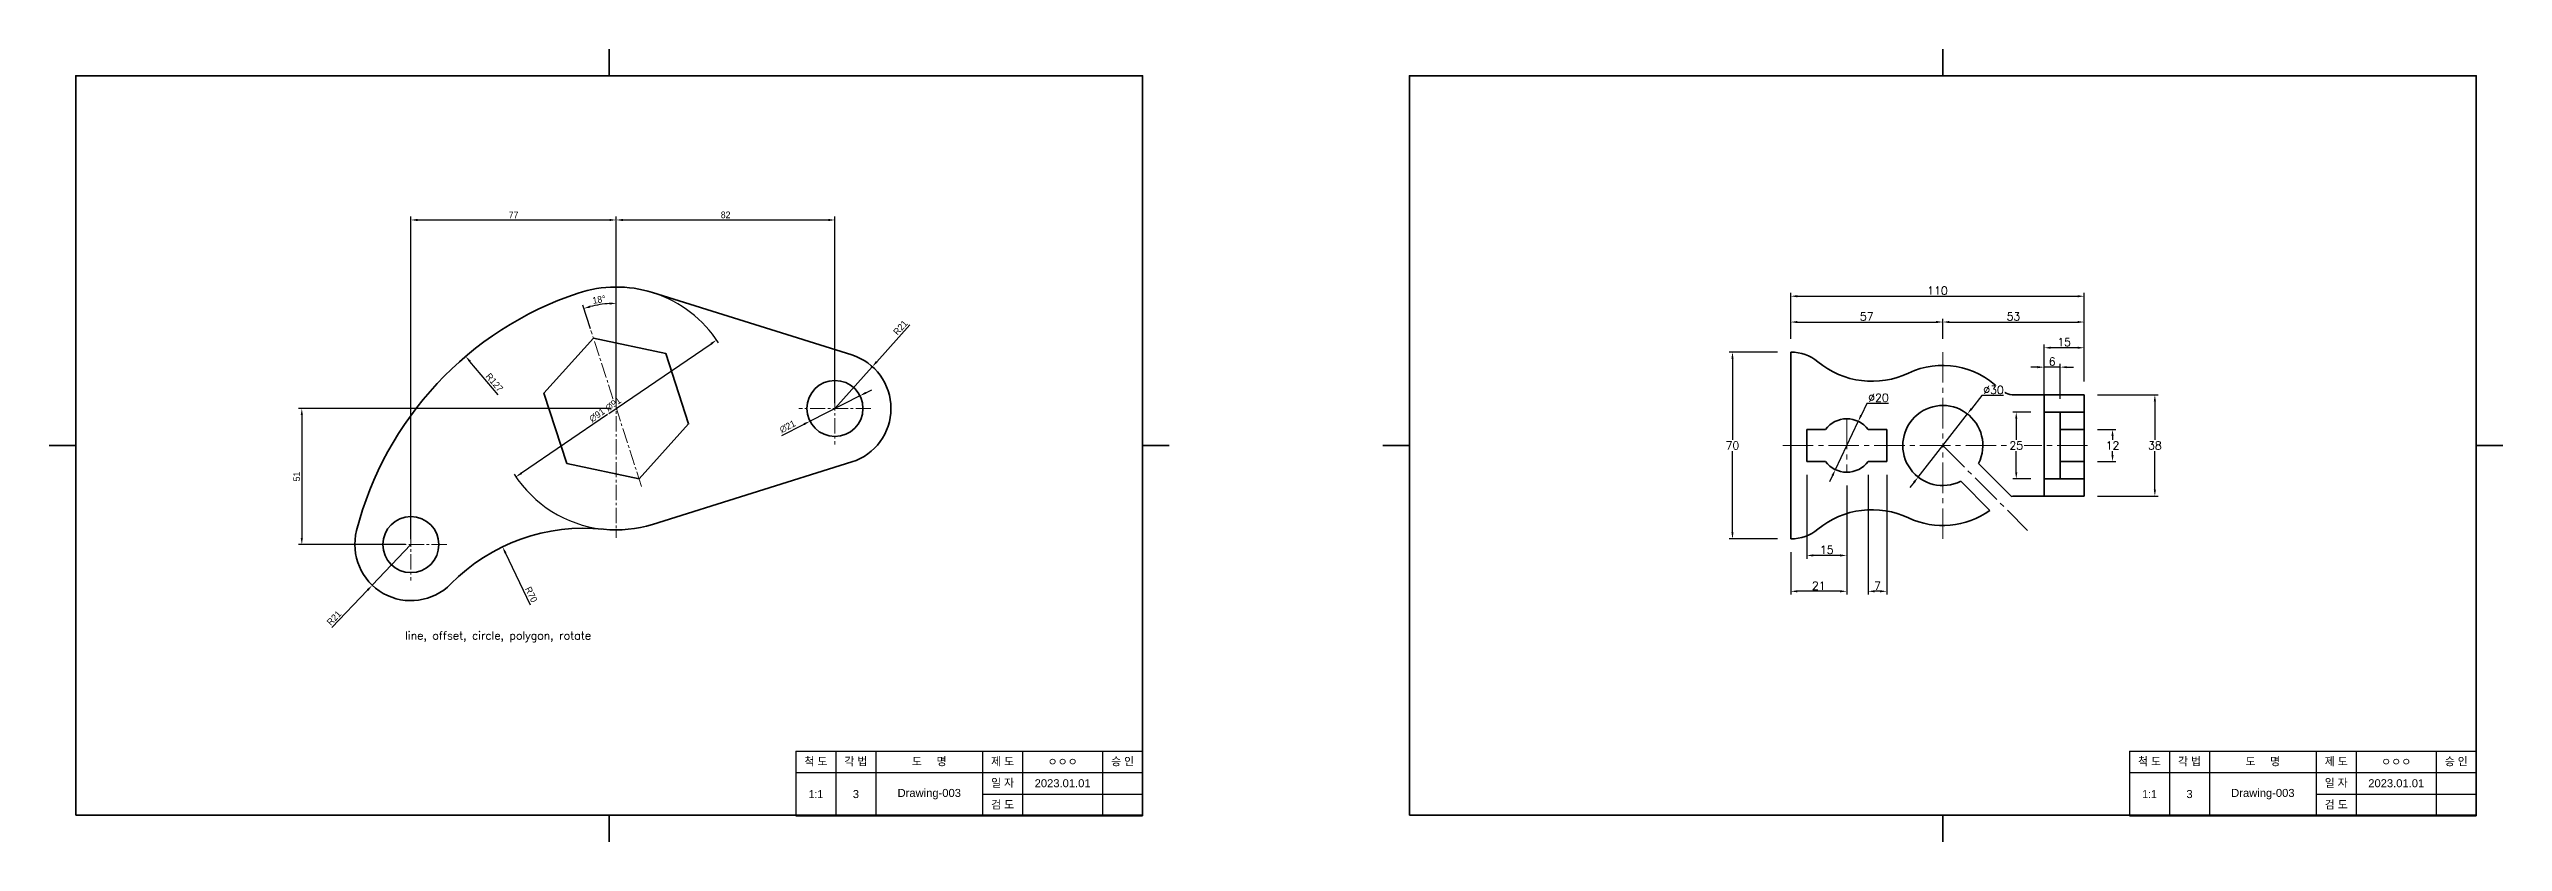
# Model space of a CAD drawing. Header units: millimetres. Extents: x 0 to 5010, y 0 to 6417.
# Drawn here: x 1500 to 2420, y 0 to 297 of the extents above; entities that cross this region are included whole.
import ezdxf

# ---------------------------------------------------------------- set-up
doc = ezdxf.new("R2010")
doc.units = ezdxf.units.MM
doc.header["$LTSCALE"] = 0.3
doc.linetypes.add('CENTER2', pattern=[28.575, 19.05, -3.175, 3.175, -3.175])
doc.layers.get('0').update_dxf_attribs({"color": 2})
doc.layers.get('Defpoints').update_dxf_attribs({"color": 6})
for name, color, linetype, lineweight, plot in [('1_윤곽선', 4, 'Continuous', 35, False), ('2_외형선', 7, 'Continuous', 35, False), ('4_중심선', 1, 'CENTER2', 18, False), ('6_가는실선', 3, 'Continuous', 18, False)]:
    doc.layers.add(name, color=color, linetype=linetype, lineweight=lineweight, plot=plot)
doc.styles.add('romans', font='romans.shx', dxfattribs={"height": 6, "bigfont": 'whgtxt.shx'})
doc.styles.get("Standard").update_dxf_attribs({"font": ''})
doc.styles.add('주석', font='arial.ttf')
doc.styles.get('Standard').set_extended_font_data('Gulim')
doc.dimstyles.new('ISO-25', dxfattribs={"dimtxt": 2.5, "dimasz": 2.5, "dimexe": 1.25, "dimexo": 0.625, "dimtad": 1, "dimtxsty": 'Standard', "dimcen": 2.5, "dimadec": 0, "dimazin": 0, "dimtfac": 1, "dimtmove": 0, "dimatfit": 3, "dimfxl": 1, "dimtfill": 1, "dimarcsym": 0})
doc.dimstyles.new('주석', dxfattribs={"dimscale": 0, "dimtxt": 3, "dimasz": 2.5, "dimexe": 1.25, "dimexo": 5, "dimgap": 0.6, "dimtad": 1, "dimtih": 1, "dimtoh": 1, "dimtxsty": 'romans', "dimcen": 2.5, "dimclrd": 3, "dimclre": 3, "dimclrt": 2, "dimadec": 0, "dimazin": 0, "dimtfac": 1, "dimtmove": 0, "dimatfit": 3, "dimfxl": 1, "dimtfill": 1, "dimarcsym": 0})

# ---------------------------------------------------------------- blocks, each defined once
blk = doc.blocks.new('*D167')
at = {"layer": '2_외형선', "color": 0, "lineweight": -2, "transparency": 16777216}
for p, q in [((1635.65, 111.37), (1621.17, 96.17)), ((1606.05, 80.29), (1619.44, 94.36))]:
    blk.add_line(p, q, dxfattribs=at)
at = {"layer": '2_외형선', "color": 0, "transparency": 16777216}
blk.add_solid([(1619.14, 94.64), (1619.74, 94.07), (1621.17, 96.17)], dxfattribs=at)
at = {"layer": 'Defpoints', "color": 0, "transparency": 16777216}
for p in [(1635.65, 111.37), (1621.17, 96.17)]:
    blk.add_point(p, dxfattribs=at)
at = {"layer": '2_외형선', "color": 0, "transparency": 16777216, "insert": (1606.83, 83.89), "char_height": 2.5, "attachment_point": 5, "rotation": 46.39632, "bg_fill": 3, "box_fill_scale": 1.1, "bg_fill_color": 256, "bg_fill_true_color": 13158600, "bg_fill_transparency": 0}
blk.add_mtext('R21', dxfattribs=at)
blk = doc.blocks.new('*D168')
at = {"layer": '2_외형선', "color": 0, "lineweight": -2, "transparency": 16777216}
for p, q in [((1822.71, 193.75), (1810.31, 179.89)), ((1794.65, 162.37), (1808.65, 178.03))]:
    blk.add_line(p, q, dxfattribs=at)
at = {"layer": '2_외형선', "color": 0, "transparency": 16777216}
blk.add_solid([(1810, 180.17), (1810.62, 179.61), (1808.65, 178.03)], dxfattribs=at)
at = {"layer": 'Defpoints', "color": 0, "transparency": 16777216}
for p in [(1808.65, 178.03), (1794.65, 162.37)]:
    blk.add_point(p, dxfattribs=at)
at = {"layer": '2_외형선', "color": 0, "transparency": 16777216, "insert": (1819.18, 192.68), "char_height": 2.5, "attachment_point": 5, "rotation": 48.19783, "bg_fill": 3, "box_fill_scale": 1.1, "bg_fill_color": 256, "bg_fill_true_color": 13158600, "bg_fill_transparency": 0}
blk.add_mtext('R21', dxfattribs=at)
blk = doc.blocks.new('*D169')
at = {"layer": '2_외형선', "color": 0, "lineweight": -2, "transparency": 16777216}
blk.add_line((1680.55, 88.73), (1671.09, 108.28), dxfattribs=at)
at = {"layer": '2_외형선', "color": 0, "transparency": 16777216}
blk.add_solid([(1671.47, 108.46), (1670.72, 108.1), (1670, 110.53)], dxfattribs=at)
at = {"layer": 'Defpoints', "color": 0, "transparency": 16777216}
for p in [(1670, 110.53), (1700.48, 47.52)]:
    blk.add_point(p, dxfattribs=at)
at = {"layer": '2_외형선', "color": 0, "transparency": 16777216, "insert": (1680.76, 92.67), "char_height": 2.5, "attachment_point": 5, "rotation": 295.81019, "bg_fill": 3, "box_fill_scale": 1.1, "bg_fill_color": 256, "bg_fill_true_color": 13158600, "bg_fill_transparency": 0}
blk.add_mtext('R70', dxfattribs=at)
blk = doc.blocks.new('*D170')
at = {"layer": '2_외형선', "color": 0, "lineweight": -2, "transparency": 16777216}
blk.add_line((1668.4, 167.5), (1657.81, 179.99), dxfattribs=at)
at = {"layer": '2_외형선', "color": 0, "transparency": 16777216}
blk.add_solid([(1658.13, 180.26), (1657.49, 179.72), (1656.19, 181.9)], dxfattribs=at)
at = {"layer": 'Defpoints', "color": 0, "transparency": 16777216}
for p in [(1656.19, 181.9), (1738.32, 85.02)]:
    blk.add_point(p, dxfattribs=at)
at = {"layer": '2_외형선', "color": 0, "transparency": 16777216, "insert": (1666.98, 172.14), "char_height": 2.5, "attachment_point": 5, "rotation": 310.29123, "bg_fill": 3, "box_fill_scale": 1.1, "bg_fill_color": 256, "bg_fill_true_color": 13158600, "bg_fill_transparency": 0}
blk.add_mtext('R127', dxfattribs=at)
blk = doc.blocks.new('*D171')
at = {"layer": '2_외형선', "color": 0, "lineweight": -2, "transparency": 16777216}
for p, q in [((1804.01, 167.13), (1785.29, 157.62)), ((1806.24, 168.26), (1808.47, 169.39)), ((1774.73, 152.26), (1783.06, 156.49))]:
    blk.add_line(p, q, dxfattribs=at)
at = {"layer": '2_외형선', "color": 0, "transparency": 16777216}
blk.add_solid([(1806.05, 168.63), (1806.43, 167.89), (1804.01, 167.13)], dxfattribs=at)
at = {"layer": 'Defpoints', "color": 0, "transparency": 16777216}
for p in [(1804.01, 167.13), (1785.29, 157.62)]:
    blk.add_point(p, dxfattribs=at)
at = {"layer": '2_외형선', "color": 0, "transparency": 16777216, "insert": (1776.89, 155.57), "char_height": 2.5, "attachment_point": 5, "rotation": 26.91776, "bg_fill": 3, "box_fill_scale": 1.1, "bg_fill_color": 256, "bg_fill_true_color": 13158600, "bg_fill_transparency": 0}
blk.add_mtext('∅21', dxfattribs=at)
at = {"layer": '2_외형선', "color": 0, "transparency": 16777216}
blk.add_solid([(1782.87, 156.86), (1783.25, 156.12), (1785.29, 157.62)], dxfattribs=at)
blk = doc.blocks.new('*D172')
at = {"layer": '2_외형선', "color": 0, "lineweight": -2, "transparency": 16777216}
blk.add_line((1709.82, 160.45), (1748.18, 186.6), dxfattribs=at)
blk.add_arc((1712.65, 162.37), 45.5, 32.71165, 71.8286, dxfattribs=at)
at = {"layer": '2_외형선', "color": 0, "transparency": 16777216}
blk.add_solid([(1747.94, 186.94), (1748.41, 186.25), (1750.24, 188.01)], dxfattribs=at)
at = {"layer": 'Defpoints', "color": 0, "transparency": 16777216}
for p in [(1750.24, 188.01), (1675.06, 136.74)]:
    blk.add_point(p, dxfattribs=at)
at = {"layer": '2_외형선', "color": 0, "transparency": 16777216, "insert": (1711.54, 164), "char_height": 2.5, "attachment_point": 5, "rotation": 34.28571, "bg_fill": 3, "box_fill_scale": 1.1, "bg_fill_color": 256, "bg_fill_true_color": 13158600, "bg_fill_transparency": 0}
blk.add_mtext('∅91', dxfattribs=at)
blk = doc.blocks.new('*D173')
at = {"layer": '2_외형선', "color": 0, "lineweight": -2, "transparency": 16777216}
blk.add_line((1709.39, 160.16), (1677.12, 138.15), dxfattribs=at)
blk.add_arc((1712.65, 162.37), 45.5, 212.71165, 263.16582, dxfattribs=at)
at = {"layer": '2_외형선', "color": 0, "transparency": 16777216}
blk.add_solid([(1676.89, 138.5), (1677.36, 137.81), (1675.06, 136.74)], dxfattribs=at)
at = {"layer": 'Defpoints', "color": 0, "transparency": 16777216}
for p in [(1750.24, 188.01), (1675.06, 136.74)]:
    blk.add_point(p, dxfattribs=at)
at = {"layer": '2_외형선', "color": 0, "transparency": 16777216, "insert": (1705.46, 159.86), "char_height": 2.5, "attachment_point": 5, "rotation": 34.28571, "bg_fill": 3, "box_fill_scale": 1.1, "bg_fill_color": 256, "bg_fill_true_color": 13158600, "bg_fill_transparency": 0}
blk.add_mtext('∅91', dxfattribs=at)
blk = doc.blocks.new('*D174')
at = {"layer": '6_가는실선', "color": 0, "lineweight": -2, "transparency": 16777216}
for p, q in [((1635.65, 113.37), (1635.65, 234.24)), ((1638.15, 232.99), (1710.15, 232.99)), ((1712.65, 164.37), (1712.65, 234.24))]:
    blk.add_line(p, q, dxfattribs=at)
at = {"layer": '6_가는실선', "color": 0, "transparency": 16777216}
for points in [[(1638.15, 233.4), (1638.15, 232.57), (1635.65, 232.99)], [(1710.15, 233.4), (1710.15, 232.57), (1712.65, 232.99)]]:
    blk.add_solid(points, dxfattribs=at)
at = {"layer": 'Defpoints', "color": 0, "transparency": 16777216}
for p in [(1712.65, 232.99), (1712.65, 162.37), (1635.65, 111.37)]:
    blk.add_point(p, dxfattribs=at)
at = {"layer": '6_가는실선', "color": 0, "transparency": 16777216, "insert": (1674.15, 234.89), "char_height": 2.5, "attachment_point": 5, "bg_fill": 3, "box_fill_scale": 1.1, "bg_fill_color": 256, "bg_fill_true_color": 13158600, "bg_fill_transparency": 0}
blk.add_mtext('77', dxfattribs=at)
blk = doc.blocks.new('*D175')
at = {"layer": '6_가는실선', "color": 0, "lineweight": -2, "transparency": 16777216}
for p, q in [((1712.65, 164.37), (1712.65, 234.24)), ((1715.15, 232.99), (1792.15, 232.99)), ((1794.65, 164.37), (1794.65, 234.24))]:
    blk.add_line(p, q, dxfattribs=at)
at = {"layer": '6_가는실선', "color": 0, "transparency": 16777216}
for points in [[(1715.15, 233.4), (1715.15, 232.57), (1712.65, 232.99)], [(1792.15, 233.4), (1792.15, 232.57), (1794.65, 232.99)]]:
    blk.add_solid(points, dxfattribs=at)
at = {"layer": 'Defpoints', "color": 0, "transparency": 16777216}
for p in [(1794.65, 232.99), (1712.65, 162.37), (1794.65, 162.37)]:
    blk.add_point(p, dxfattribs=at)
at = {"layer": '6_가는실선', "color": 0, "transparency": 16777216, "insert": (1753.65, 234.89), "char_height": 2.5, "attachment_point": 5, "bg_fill": 3, "box_fill_scale": 1.1, "bg_fill_color": 256, "bg_fill_true_color": 13158600, "bg_fill_transparency": 0}
blk.add_mtext('82', dxfattribs=at)
blk = doc.blocks.new('*D176')
at = {"layer": '6_가는실선', "color": 0, "lineweight": -2, "transparency": 16777216}
for p, q in [((1710.65, 162.37), (1593.51, 162.37)), ((1594.76, 159.87), (1594.76, 113.87)), ((1633.65, 111.37), (1593.51, 111.37))]:
    blk.add_line(p, q, dxfattribs=at)
at = {"layer": '6_가는실선', "color": 0, "transparency": 16777216}
for points in [[(1594.34, 159.87), (1595.17, 159.87), (1594.76, 162.37)], [(1594.34, 113.87), (1595.17, 113.87), (1594.76, 111.37)]]:
    blk.add_solid(points, dxfattribs=at)
at = {"layer": 'Defpoints', "color": 0, "transparency": 16777216}
for p in [(1712.65, 162.37), (1594.76, 111.37), (1635.65, 111.37)]:
    blk.add_point(p, dxfattribs=at)
at = {"layer": '6_가는실선', "color": 0, "transparency": 16777216, "insert": (1592.85, 136.87), "char_height": 2.5, "attachment_point": 5, "rotation": 90, "bg_fill": 3, "box_fill_scale": 1.1, "bg_fill_color": 256, "bg_fill_true_color": 13158600, "bg_fill_transparency": 0}
blk.add_mtext('51', dxfattribs=at)
blk = doc.blocks.new('*D177')
at = {"layer": '6_가는실선', "color": 0, "lineweight": -2, "transparency": 16777216}
blk.add_line((1702.97, 192.18), (1700.09, 201.02), dxfattribs=at)
blk.add_arc((1712.65, 162.37), 39.39, 93.63734, 104.36266, dxfattribs=at)
at = {"layer": '6_가는실선', "color": 0, "transparency": 16777216}
for points in [[(1703, 200.13), (1702.76, 200.93), (1700.48, 199.83)], [(1710.14, 202.1), (1710.16, 201.27), (1712.65, 201.76)]]:
    blk.add_solid(points, dxfattribs=at)
at = {"layer": 'Defpoints', "color": 0, "transparency": 16777216}
for p in [(1712.65, 210.87), (1703.16, 191.58), (1722.14, 133.16), (1712.65, 113.87)]:
    blk.add_point(p, dxfattribs=at)
at = {"layer": '6_가는실선', "color": 0, "transparency": 16777216, "insert": (1706.19, 203.16), "char_height": 2.5, "attachment_point": 5, "rotation": 9, "bg_fill": 3, "box_fill_scale": 1.1, "bg_fill_color": 256, "bg_fill_true_color": 13158600, "bg_fill_transparency": 0}
blk.add_mtext('18°', dxfattribs=at)
at = {"layer": 'Defpoints', "color": 0, "transparency": 16777216}
blk.add_point((1708.53, 201.55), dxfattribs=at)
blk = doc.blocks.new('*T216')
at = {"layer": '1_윤곽선', "color": 7, "linetype": 'ByBlock', "lineweight": 25, "transparency": 16777216}
for p, q in [((0, 0), (130, 0)), ((0, 0), (0, -24.22)), ((130, 0), (130, -24.22)), ((0, -24.22), (130, -24.22))]:
    blk.add_line(p, q, dxfattribs=at)
at = {"layer": '1_윤곽선', "color": 3, "linetype": 'ByBlock', "lineweight": 25, "transparency": 16777216}
for p, q in [((15, 0), (15, -24.22)), ((30, 0), (30, -24.22)), ((70, 0), (70, -24.22)), ((85, 0), (85, -24.22)), ((115, 0), (115, -24.22)), ((0, -8), (130, -8)), ((70, -16.11), (130, -16.11))]:
    blk.add_line(p, q, dxfattribs=at)
at = {"layer": '1_윤곽선', "color": 2, "transparency": 16777216, "char_height": 3, "attachment_point": 5, "style": '주석'}
for s, insert, width in [('{\\fGulim|b0|i0|c129|p50;척 도}', (7.5, -4), 12), ('{\\fGulim|b0|i0|c129|p50;각 법}', (22.5, -4), 12), ('{\\fGulim|b0|i0|c129|p50;도     명}', (50, -4), 37), ('{\\fGulim|b0|i0|c129|p50;제 도}', (77.5, -4), 12), ('{\\fGulim|b0|i0|c129|p50;ㅇㅇㅇ}', (100, -4), 27), ('{\\fGulim|b0|i0|c129|p50;승 인}', (122.5, -4), 12), ('{\\fGulim|b0|i0|c129|p50;1:1', (7.5, -16.11), 12), ('3', (22.5, -16.11), 12), ('Drawing-003', (50, -16.11), 37), ('{\\fGulim|b0|i0|c129|p50;검 도}', (77.5, -20.16), 12), ('{\\fGulim|b0|i0|c129|p50;일 자}', (77.5, -12.05), 12), ('2023.01.01', (100, -12.05), 27)]:
    blk.add_mtext(s, dxfattribs=dict(at, insert=insert, width=width))
blk = doc.blocks.new('*T217')
at = {"layer": '1_윤곽선', "color": 7, "linetype": 'ByBlock', "lineweight": 25, "transparency": 16777216}
for p, q in [((0, 0), (130, 0)), ((0, 0), (0, -24.22)), ((130, 0), (130, -24.22)), ((0, -24.22), (130, -24.22))]:
    blk.add_line(p, q, dxfattribs=at)
at = {"layer": '1_윤곽선', "color": 3, "linetype": 'ByBlock', "lineweight": 25, "transparency": 16777216}
for p, q in [((15, 0), (15, -24.22)), ((30, 0), (30, -24.22)), ((70, 0), (70, -24.22)), ((85, 0), (85, -24.22)), ((115, 0), (115, -24.22)), ((0, -8), (130, -8)), ((70, -16.11), (130, -16.11))]:
    blk.add_line(p, q, dxfattribs=at)
at = {"layer": '1_윤곽선', "color": 2, "transparency": 16777216, "char_height": 3, "attachment_point": 5, "style": '주석'}
for s, insert, width in [('{\\fGulim|b0|i0|c129|p50;척 도}', (7.5, -4), 12), ('{\\fGulim|b0|i0|c129|p50;각 법}', (22.5, -4), 12), ('{\\fGulim|b0|i0|c129|p50;도     명}', (50, -4), 37), ('{\\fGulim|b0|i0|c129|p50;제 도}', (77.5, -4), 12), ('{\\fGulim|b0|i0|c129|p50;ㅇㅇㅇ}', (100, -4), 27), ('{\\fGulim|b0|i0|c129|p50;승 인}', (122.5, -4), 12), ('{\\fGulim|b0|i0|c129|p50;1:1', (7.5, -16.11), 12), ('3', (22.5, -16.11), 12), ('Drawing-003', (50, -16.11), 37), ('{\\fGulim|b0|i0|c129|p50;검 도}', (77.5, -20.16), 12), ('{\\fGulim|b0|i0|c129|p50;일 자}', (77.5, -12.05), 12), ('2023.01.01', (100, -12.05), 27)]:
    blk.add_mtext(s, dxfattribs=dict(at, insert=insert, width=width))
blk = doc.blocks.new('*D375')
at = {"layer": '1_윤곽선', "color": 3, "lineweight": -2, "transparency": 16777216}
for p, q in [((2148, 183.5), (2129.9, 183.5)), ((2131.15, 181), (2131.15, 150.6)), ((2131.15, 116), (2131.15, 146.4)), ((2148, 113.5), (2129.9, 113.5))]:
    blk.add_line(p, q, dxfattribs=at)
at = {"layer": '1_윤곽선', "color": 3, "transparency": 16777216}
for points in [[(2130.73, 181), (2131.56, 181), (2131.15, 183.5)], [(2130.73, 116), (2131.56, 116), (2131.15, 113.5)]]:
    blk.add_solid(points, dxfattribs=at)
at = {"layer": 'Defpoints', "color": 0, "transparency": 16777216}
for p in [(2131.15, 183.5), (2153, 183.5), (2153, 113.5)]:
    blk.add_point(p, dxfattribs=at)
at = {"layer": '1_윤곽선', "color": 2, "transparency": 16777216, "insert": (2131.15, 148.5), "char_height": 3, "attachment_point": 5, "style": 'romans', "bg_fill": 3, "box_fill_scale": 1.1, "bg_fill_color": 256, "bg_fill_true_color": 13158600, "bg_fill_transparency": 0}
blk.add_mtext('70', dxfattribs=at)
blk = doc.blocks.new('*D376')
at = {"layer": '1_윤곽선', "color": 3, "lineweight": -2, "transparency": 16777216}
for p, q in [((2174, 133.5), (2174, 92.63)), ((2153, 108.5), (2153, 92.63)), ((2171.5, 93.88), (2155.5, 93.88))]:
    blk.add_line(p, q, dxfattribs=at)
at = {"layer": '1_윤곽선', "color": 3, "transparency": 16777216}
for points in [[(2155.5, 94.3), (2155.5, 93.47), (2153, 93.88)], [(2171.5, 94.3), (2171.5, 93.47), (2174, 93.88)]]:
    blk.add_solid(points, dxfattribs=at)
at = {"layer": 'Defpoints', "color": 0, "transparency": 16777216}
for p in [(2174, 138.5), (2153, 113.5), (2153, 93.88)]:
    blk.add_point(p, dxfattribs=at)
at = {"layer": '1_윤곽선', "color": 2, "transparency": 16777216, "insert": (2163.5, 95.98), "char_height": 3, "attachment_point": 5, "style": 'romans', "bg_fill": 3, "box_fill_scale": 1.1, "bg_fill_color": 256, "bg_fill_true_color": 13158600, "bg_fill_transparency": 0}
blk.add_mtext('21', dxfattribs=at)
blk = doc.blocks.new('*D377')
at = {"layer": '1_윤곽선', "color": 3, "lineweight": -2, "transparency": 16777216}
for p, q in [((2182, 137.5), (2182, 92.63)), ((2189, 137.5), (2189, 92.63)), ((2186.5, 93.88), (2184.5, 93.88))]:
    blk.add_line(p, q, dxfattribs=at)
at = {"layer": '1_윤곽선', "color": 3, "transparency": 16777216}
for points in [[(2184.5, 94.3), (2184.5, 93.47), (2182, 93.88)], [(2186.5, 94.3), (2186.5, 93.47), (2189, 93.88)]]:
    blk.add_solid(points, dxfattribs=at)
at = {"layer": 'Defpoints', "color": 0, "transparency": 16777216}
for p in [(2182, 142.5), (2189, 142.5)]:
    blk.add_point(p, dxfattribs=at)
at = {"layer": '1_윤곽선', "color": 2, "transparency": 16777216, "insert": (2185.5, 95.98), "char_height": 3, "attachment_point": 5, "style": 'romans', "bg_fill": 3, "box_fill_scale": 1.1, "bg_fill_color": 256, "bg_fill_true_color": 13158600, "bg_fill_transparency": 0}
blk.add_mtext('7', dxfattribs=at)
at = {"layer": 'Defpoints', "color": 0, "transparency": 16777216}
blk.add_point((2182, 93.88), dxfattribs=at)
blk = doc.blocks.new('*D378')
at = {"layer": '1_윤곽선', "color": 3, "lineweight": -2, "transparency": 16777216}
for p, q in [((2159, 137.5), (2159, 106.06)), ((2174, 133.5), (2174, 106.06)), ((2171.5, 107.31), (2161.5, 107.31))]:
    blk.add_line(p, q, dxfattribs=at)
at = {"layer": '1_윤곽선', "color": 3, "transparency": 16777216}
for points in [[(2161.5, 107.73), (2161.5, 106.9), (2159, 107.31)], [(2171.5, 107.73), (2171.5, 106.9), (2174, 107.31)]]:
    blk.add_solid(points, dxfattribs=at)
at = {"layer": 'Defpoints', "color": 0, "transparency": 16777216}
for p in [(2159, 142.5), (2174, 138.5), (2159, 107.31)]:
    blk.add_point(p, dxfattribs=at)
at = {"layer": '1_윤곽선', "color": 2, "transparency": 16777216, "insert": (2166.5, 109.41), "char_height": 3, "attachment_point": 5, "style": 'romans', "bg_fill": 3, "box_fill_scale": 1.1, "bg_fill_color": 256, "bg_fill_true_color": 13158600, "bg_fill_transparency": 0}
blk.add_mtext('15', dxfattribs=at)
blk = doc.blocks.new('*D379')
at = {"layer": '1_윤곽선', "color": 3, "lineweight": -2, "transparency": 16777216}
for p, q in [((2169.72, 139.46), (2178.28, 157.54)), ((2181.48, 164.28), (2179.36, 159.79)), ((2189.65, 164.28), (2181.48, 164.28)), ((2168.64, 137.21), (2167.57, 134.95))]:
    blk.add_line(p, q, dxfattribs=at)
at = {"layer": '1_윤곽선', "color": 3, "transparency": 16777216}
for points in [[(2178.98, 159.97), (2179.73, 159.62), (2178.28, 157.54)], [(2168.27, 137.38), (2169.02, 137.03), (2169.72, 139.46)]]:
    blk.add_solid(points, dxfattribs=at)
at = {"layer": 'Defpoints', "color": 0, "transparency": 16777216}
for p in [(2178.28, 157.54), (2169.72, 139.46)]:
    blk.add_point(p, dxfattribs=at)
at = {"layer": '1_윤곽선', "color": 2, "transparency": 16777216, "insert": (2185.87, 166.38), "char_height": 3, "attachment_point": 5, "style": 'romans', "bg_fill": 3, "box_fill_scale": 1.1, "bg_fill_color": 256, "bg_fill_true_color": 13158600, "bg_fill_transparency": 0}
blk.add_mtext('∅20', dxfattribs=at)
blk = doc.blocks.new('*D380')
at = {"layer": '1_윤곽선', "color": 3, "lineweight": -2, "transparency": 16777216}
for p, q in [((2224.61, 167.2), (2220.77, 162.29)), ((2232.78, 167.2), (2224.61, 167.2)), ((2200.77, 136.68), (2219.23, 160.32)), ((2199.23, 134.71), (2197.69, 132.74))]:
    blk.add_line(p, q, dxfattribs=at)
at = {"layer": '1_윤곽선', "color": 3, "transparency": 16777216}
for points in [[(2220.45, 162.55), (2221.1, 162.03), (2219.23, 160.32)], [(2198.9, 134.97), (2199.55, 134.45), (2200.77, 136.68)]]:
    blk.add_solid(points, dxfattribs=at)
at = {"layer": 'Defpoints', "color": 0, "transparency": 16777216}
for p in [(2219.23, 160.32), (2200.77, 136.68)]:
    blk.add_point(p, dxfattribs=at)
at = {"layer": '1_윤곽선', "color": 2, "transparency": 16777216, "insert": (2229, 169.3), "char_height": 3, "attachment_point": 5, "style": 'romans', "bg_fill": 3, "box_fill_scale": 1.1, "bg_fill_color": 256, "bg_fill_true_color": 13158600, "bg_fill_transparency": 0}
blk.add_mtext('∅30', dxfattribs=at)
blk = doc.blocks.new('*D381')
at = {"layer": '1_윤곽선', "color": 3, "lineweight": -2, "transparency": 16777216}
for p, q in [((2153, 188.5), (2153, 205.67)), ((2155.5, 204.42), (2260.5, 204.42)), ((2263, 172.5), (2263, 205.67))]:
    blk.add_line(p, q, dxfattribs=at)
at = {"layer": '1_윤곽선', "color": 3, "transparency": 16777216}
for points in [[(2155.5, 204.84), (2155.5, 204), (2153, 204.42)], [(2260.5, 204.84), (2260.5, 204), (2263, 204.42)]]:
    blk.add_solid(points, dxfattribs=at)
at = {"layer": 'Defpoints', "color": 0, "transparency": 16777216}
for p in [(2263, 204.42), (2153, 183.5), (2263, 167.5)]:
    blk.add_point(p, dxfattribs=at)
at = {"layer": '1_윤곽선', "color": 2, "transparency": 16777216, "insert": (2208, 206.52), "char_height": 3, "attachment_point": 5, "style": 'romans', "bg_fill": 3, "box_fill_scale": 1.1, "bg_fill_color": 256, "bg_fill_true_color": 13158600, "bg_fill_transparency": 0}
blk.add_mtext('110', dxfattribs=at)
blk = doc.blocks.new('*D382')
at = {"layer": '1_윤곽선', "color": 3, "lineweight": -2, "transparency": 16777216}
for p, q in [((2153, 188.5), (2153, 196)), ((2155.5, 194.75), (2207.5, 194.75)), ((2210, 188.5), (2210, 196))]:
    blk.add_line(p, q, dxfattribs=at)
at = {"layer": '1_윤곽선', "color": 3, "transparency": 16777216}
for points in [[(2155.5, 195.17), (2155.5, 194.33), (2153, 194.75)], [(2207.5, 195.17), (2207.5, 194.33), (2210, 194.75)]]:
    blk.add_solid(points, dxfattribs=at)
at = {"layer": 'Defpoints', "color": 0, "transparency": 16777216}
for p in [(2210, 194.75), (2153, 183.5), (2210, 183.5)]:
    blk.add_point(p, dxfattribs=at)
at = {"layer": '1_윤곽선', "color": 2, "transparency": 16777216, "insert": (2181.5, 196.85), "char_height": 3, "attachment_point": 5, "style": 'romans', "bg_fill": 3, "box_fill_scale": 1.1, "bg_fill_color": 256, "bg_fill_true_color": 13158600, "bg_fill_transparency": 0}
blk.add_mtext('57', dxfattribs=at)
blk = doc.blocks.new('*D383')
at = {"layer": '1_윤곽선', "color": 3, "lineweight": -2, "transparency": 16777216}
for p, q in [((2210, 188.5), (2210, 196)), ((2212.5, 194.75), (2260.5, 194.75)), ((2263, 172.5), (2263, 196))]:
    blk.add_line(p, q, dxfattribs=at)
at = {"layer": '1_윤곽선', "color": 3, "transparency": 16777216}
for points in [[(2212.5, 195.17), (2212.5, 194.33), (2210, 194.75)], [(2260.5, 195.17), (2260.5, 194.33), (2263, 194.75)]]:
    blk.add_solid(points, dxfattribs=at)
at = {"layer": 'Defpoints', "color": 0, "transparency": 16777216}
for p in [(2263, 194.75), (2210, 183.5), (2263, 167.5)]:
    blk.add_point(p, dxfattribs=at)
at = {"layer": '1_윤곽선', "color": 2, "transparency": 16777216, "insert": (2236.5, 196.85), "char_height": 3, "attachment_point": 5, "style": 'romans', "bg_fill": 3, "box_fill_scale": 1.1, "bg_fill_color": 256, "bg_fill_true_color": 13158600, "bg_fill_transparency": 0}
blk.add_mtext('53', dxfattribs=at)
blk = doc.blocks.new('*D384')
at = {"layer": '1_윤곽선', "color": 3, "lineweight": -2, "transparency": 16777216}
for p, q in [((2248, 172.5), (2248, 186.38)), ((2260.5, 185.13), (2250.5, 185.13)), ((2263, 172.5), (2263, 186.38))]:
    blk.add_line(p, q, dxfattribs=at)
at = {"layer": '1_윤곽선', "color": 3, "transparency": 16777216}
for points in [[(2250.5, 185.54), (2250.5, 184.71), (2248, 185.13)], [(2260.5, 185.54), (2260.5, 184.71), (2263, 185.13)]]:
    blk.add_solid(points, dxfattribs=at)
at = {"layer": 'Defpoints', "color": 0, "transparency": 16777216}
for p in [(2248, 185.13), (2248, 167.5), (2263, 167.5)]:
    blk.add_point(p, dxfattribs=at)
at = {"layer": '1_윤곽선', "color": 2, "transparency": 16777216, "insert": (2255.5, 187.23), "char_height": 3, "attachment_point": 5, "style": 'romans', "bg_fill": 3, "box_fill_scale": 1.1, "bg_fill_color": 256, "bg_fill_true_color": 13158600, "bg_fill_transparency": 0}
blk.add_mtext('15', dxfattribs=at)
blk = doc.blocks.new('*D385')
at = {"layer": '1_윤곽선', "color": 3, "lineweight": -2, "transparency": 16777216}
for p, q in [((2245.5, 177.85), (2243, 177.85)), ((2248, 166), (2248, 179.1)), ((2254, 177.85), (2248, 177.85)), ((2254, 166), (2254, 179.1)), ((2256.5, 177.85), (2259, 177.85))]:
    blk.add_line(p, q, dxfattribs=at)
at = {"layer": '1_윤곽선', "color": 3, "transparency": 16777216}
for points in [[(2245.5, 178.26), (2245.5, 177.43), (2248, 177.85)], [(2256.5, 178.26), (2256.5, 177.43), (2254, 177.85)]]:
    blk.add_solid(points, dxfattribs=at)
at = {"layer": 'Defpoints', "color": 0, "transparency": 16777216}
for p in [(2248, 161), (2254, 161)]:
    blk.add_point(p, dxfattribs=at)
at = {"layer": '1_윤곽선', "color": 2, "transparency": 16777216, "insert": (2251, 179.95), "char_height": 3, "attachment_point": 5, "style": 'romans', "bg_fill": 3, "box_fill_scale": 1.1, "bg_fill_color": 256, "bg_fill_true_color": 13158600, "bg_fill_transparency": 0}
blk.add_mtext('6', dxfattribs=at)
at = {"layer": 'Defpoints', "color": 0, "transparency": 16777216}
blk.add_point((2248, 177.85), dxfattribs=at)
blk = doc.blocks.new('*D386')
at = {"layer": '1_윤곽선', "color": 3, "lineweight": -2, "transparency": 16777216}
for p, q in [((2268, 167.5), (2290.75, 167.5)), ((2289.5, 165), (2289.5, 150.6)), ((2289.5, 132), (2289.5, 146.4)), ((2268, 129.5), (2290.75, 129.5))]:
    blk.add_line(p, q, dxfattribs=at)
at = {"layer": '1_윤곽선', "color": 3, "transparency": 16777216}
for points in [[(2289.09, 165), (2289.92, 165), (2289.5, 167.5)], [(2289.09, 132), (2289.92, 132), (2289.5, 129.5)]]:
    blk.add_solid(points, dxfattribs=at)
at = {"layer": 'Defpoints', "color": 0, "transparency": 16777216}
for p in [(2263, 167.5), (2263, 129.5), (2289.5, 129.5)]:
    blk.add_point(p, dxfattribs=at)
at = {"layer": '1_윤곽선', "color": 2, "transparency": 16777216, "insert": (2289.5, 148.5), "char_height": 3, "attachment_point": 5, "style": 'romans', "bg_fill": 3, "box_fill_scale": 1.1, "bg_fill_color": 256, "bg_fill_true_color": 13158600, "bg_fill_transparency": 0}
blk.add_mtext('38', dxfattribs=at)
blk = doc.blocks.new('*D388')
at = {"layer": '1_윤곽선', "color": 3, "lineweight": -2, "transparency": 16777216}
for p, q in [((2243, 161), (2236.29, 161)), ((2237.54, 158.5), (2237.54, 150.6)), ((2237.54, 138.5), (2237.54, 146.4)), ((2243, 136), (2236.29, 136))]:
    blk.add_line(p, q, dxfattribs=at)
at = {"layer": '1_윤곽선', "color": 3, "transparency": 16777216}
for points in [[(2237.12, 158.5), (2237.96, 158.5), (2237.54, 161)], [(2237.12, 138.5), (2237.96, 138.5), (2237.54, 136)]]:
    blk.add_solid(points, dxfattribs=at)
at = {"layer": 'Defpoints', "color": 0, "transparency": 16777216}
for p in [(2248, 161), (2237.54, 136), (2248, 136)]:
    blk.add_point(p, dxfattribs=at)
at = {"layer": '1_윤곽선', "color": 2, "transparency": 16777216, "insert": (2237.54, 148.5), "char_height": 3, "attachment_point": 5, "style": 'romans', "bg_fill": 3, "box_fill_scale": 1.1, "bg_fill_color": 256, "bg_fill_true_color": 13158600, "bg_fill_transparency": 0}
blk.add_mtext('25', dxfattribs=at)
blk = doc.blocks.new('*D389')
at = {"layer": '1_윤곽선', "color": 3, "lineweight": -2, "transparency": 16777216}
for p, q in [((2268, 154.5), (2274.88, 154.5)), ((2273.63, 152), (2273.63, 150.6)), ((2268, 142.5), (2274.88, 142.5)), ((2273.63, 145), (2273.63, 146.4))]:
    blk.add_line(p, q, dxfattribs=at)
at = {"layer": '1_윤곽선', "color": 3, "transparency": 16777216}
for points in [[(2273.21, 152), (2274.05, 152), (2273.63, 154.5)], [(2273.21, 145), (2274.05, 145), (2273.63, 142.5)]]:
    blk.add_solid(points, dxfattribs=at)
at = {"layer": 'Defpoints', "color": 0, "transparency": 16777216}
for p in [(2263, 154.5), (2263, 142.5)]:
    blk.add_point(p, dxfattribs=at)
at = {"layer": '1_윤곽선', "color": 2, "transparency": 16777216, "insert": (2273.63, 148.5), "char_height": 3, "attachment_point": 5, "style": 'romans', "bg_fill": 3, "box_fill_scale": 1.1, "bg_fill_color": 256, "bg_fill_true_color": 13158600, "bg_fill_transparency": 0}
blk.add_mtext('12', dxfattribs=at)
at = {"layer": 'Defpoints', "color": 0, "transparency": 16777216}
blk.add_point((2273.63, 142.5), dxfattribs=at)

msp = doc.modelspace()

# ---------------------------------------------------------------- linework, layer by layer
at = {"layer": '1_윤곽선'}
for p, q in [((1710, 297), (1710, 287)), ((2210, 297), (2210, 287)), ((1510, 148.5), (1500, 148.5)), ((1920, 148.5), (1910, 148.5)), ((2010, 148.5), (2000, 148.5)), ((2420, 148.5), (2410, 148.5)), ((1710, 10), (1710, 0)), ((2210, 10), (2210, 0))]:
    msp.add_line(p, q, dxfattribs=at)
for points in [[(1510, 10), (1910, 10), (1910, 287), (1510, 287)], [(2010, 10), (2410, 10), (2410, 287), (2010, 287)]]:
    msp.add_lwpolyline(points, close=True, dxfattribs=at)
at = {"layer": '2_외형선'}
for p, q in [((1800.924, 182.415), (1726.244, 205.796)), ((1800.924, 142.334), (1726.244, 118.953))]:
    msp.add_line(p, q, dxfattribs=at)
at = {"layer": '2_외형선', "ltscale": 2}
for p, q in [((2153, 183.5), (2153, 148.5)), ((2248, 167.5), (2236.739, 167.5)), ((2263, 167.5), (2248, 167.5)), ((2248, 129.5), (2248, 167.5)), ((2263, 129.5), (2263, 167.5)), ((2263, 161), (2248, 161)), ((2254, 136), (2254, 161)), ((2153, 113.5), (2153, 148.5)), ((2159, 154.5), (2166, 154.5)), ((2159, 154.5), (2159, 142.5)), ((2182, 154.5), (2189, 154.5)), ((2189, 154.5), (2189, 142.5)), ((2263, 154.5), (2254, 154.5)), ((2159, 142.5), (2166, 142.5)), ((2182, 142.5), (2189, 142.5)), ((2223.42, 141.798), (2235.776, 129.442)), ((2263, 142.5), (2254, 142.5)), ((2216.702, 135.08), (2227.587, 124.196)), ((2248, 129.5), (2236.739, 129.5)), ((2263, 136), (2248, 136)), ((2263, 129.5), (2248, 129.5))]:
    msp.add_line(p, q, dxfattribs=at)
at = {"layer": '2_외형선'}
msp.add_lwpolyline([(1694.106, 141.78), (1721.213, 136.018), (1739.757, 156.613), (1731.193, 182.969), (1704.086, 188.731), (1685.542, 168.136)], close=True, dxfattribs=at)
for centre in [(1794.65, 162.375), (1635.65, 111.375)]:
    msp.add_circle(centre, 10.5, dxfattribs=at)
for centre, radius, start, end in [((1738.322, 85.024), 127, 108.360751, 165.605652), ((1712.65, 162.375), 45.5, 72.615629, 108.360751), ((1794.65, 162.375), 21, 287.384371, 72.615629), ((1635.65, 111.375), 21, 165.605652, 315.434144), ((1700.482, 47.517), 70, 83.952848, 135.434144), ((1712.65, 162.375), 45.5, 263.952848, 287.384371)]:
    msp.add_arc(centre, radius, start, end, dxfattribs=at)
at = {"layer": '2_외형선', "ltscale": 2}
for centre, radius, start, end in [((2153, 167.5), 16, 50.533812, 90), ((2183.51, 204.556), 32, 230.533812, 295.293786), ((2210, 148.5), 30, 45.277754, 115.293786), ((2236.739, 175.5), 8, 225.277754, 270), ((2174, 148.5), 10, 36.869898, 143.130102), ((2210, 148.5), 15, 333.461458, 296.538542), ((2210, 148.5), 15, 333.461458, 296.538542), ((2174, 148.5), 10, 216.869898, 323.130102), ((2236.739, 121.5), 8, 90, 96.918876), ((2183.51, 92.444), 32, 64.706214, 129.466188), ((2210, 148.5), 30, 244.706214, 305.88983), ((2153, 129.5), 16, 270, 309.466188)]:
    msp.add_arc(centre, radius, start, end, dxfattribs=at)
at = {"layer": '4_중심선'}
msp.add_line((1722.14, 133.165), (1703.159, 191.584), dxfattribs=at)
at = {"layer": '4_중심선', "ltscale": 2}
for p, q in [((2210, 183.5), (2210, 148.5)), ((2174, 158.5), (2174, 138.5)), ((2150, 148.5), (2266, 148.5)), ((2210, 113.5), (2210, 148.5)), ((2210, 148.5), (2241.793, 116.707))]:
    msp.add_line(p, q, dxfattribs=at)

# ---------------------------------------------------------------- block references
for name, p in [('*T216', (1780, 34)), ('*T217', (2280, 34))]:
    msp.add_blockref(name, p)

# ---------------------------------------------------------------- next in the draw order: dimensions: what is measured, and where the dimension line sits
at = {"layer": '1_윤곽선'}
dim = msp.add_linear_dim(base=(2131.148, 183.5), p1=(2153, 113.5), p2=(2153, 183.5), angle=90, dimstyle='주석', dxfattribs=at)
dim.commit()
dim.dimension.update_dxf_attribs({"geometry": '*D375', "text_midpoint": (2131.148, 148.5)})
dim = msp.add_diameter_dim_2p(p1=(2200.765, 136.68), p2=(2219.235, 160.32), dimstyle='주석', dxfattribs=at)
dim.commit()
dim.dimension.update_dxf_attribs({"geometry": '*D380', "text_midpoint": (2228.998, 167.204), "dimtype": 163})
dim = msp.add_linear_dim(base=(2182, 93.884), p1=(2189, 142.5), p2=(2182, 142.5), dimstyle='주석', dxfattribs=at)
dim.commit()
dim.dimension.update_dxf_attribs({"geometry": '*D377', "text_midpoint": (2185.5, 95.984)})
at = {"layer": '2_외형선'}
for center, mpoint, picture, middle in [((1794.65, 162.375), (1808.647, 178.029), '*D168', (1820.609, 191.407)), ((1635.65, 111.375), (1621.167, 96.168), '*D167', (1608.215, 82.569)), ((1700.482, 47.517), (1670.005, 110.534), '*D169', (1679.045, 91.841))]:
    dim = msp.add_radius_dim(center=center, mpoint=mpoint, dimstyle='ISO-25', dxfattribs=at)
    dim.commit()
    dim.dimension.update_dxf_attribs({"geometry": picture, "text_midpoint": middle, "dimtype": 164})

# ---------------------------------------------------------------- next in the draw order: linework, layer by layer
at = {"layer": '4_중심선'}
for p, q in [((1635.65, 124.875), (1635.65, 97.875)), ((1649.15, 111.375), (1622.15, 111.375))]:
    msp.add_line(p, q, dxfattribs=at)

# ---------------------------------------------------------------- next in the draw order: texts
at = {"layer": '2_외형선', "insert": (1633.52, 78.823), "char_height": 3, "attachment_point": 1, "style": 'romans'}
msp.add_mtext_dynamic_manual_height_columns('line, offset, circle, polygon, rotate', width=108.58959, gutter_width=15, heights=[0], dxfattribs=at)

# ---------------------------------------------------------------- next in the draw order: dimensions: what is measured, and where the dimension line sits
at = {"layer": '1_윤곽선'}
dim = msp.add_linear_dim(base=(2153, 93.884), p1=(2174, 138.5), p2=(2153, 113.5), dimstyle='주석', dxfattribs=at)
dim.commit()
dim.dimension.update_dxf_attribs({"geometry": '*D376', "text_midpoint": (2163.5, 95.984)})
at = {"layer": '2_외형선'}
dim = msp.add_radius_dim(center=(1738.322, 85.024), mpoint=(1656.195, 181.895), dimstyle='ISO-25', dxfattribs=at)
dim.commit()
dim.dimension.update_dxf_attribs({"geometry": '*D170', "text_midpoint": (1665.517, 170.899), "dimtype": 164})
dim = msp.add_diameter_dim_2p(p1=(1804.012, 167.128), p2=(1785.287, 157.621), dimstyle='ISO-25', dxfattribs=at)
dim.commit()
dim.dimension.update_dxf_attribs({"geometry": '*D171', "text_midpoint": (1776.887, 155.567)})

# ---------------------------------------------------------------- next in the draw order: linework, layer by layer
at = {"layer": '4_중심선'}
for p, q in [((1794.65, 175.875), (1794.65, 148.875)), ((1808.15, 162.375), (1781.15, 162.375))]:
    msp.add_line(p, q, dxfattribs=at)

# ---------------------------------------------------------------- next in the draw order: dimensions: what is measured, and where the dimension line sits
at = {"layer": '1_윤곽선'}
dim = msp.add_linear_dim(base=(2159, 107.314), p1=(2174, 138.5), p2=(2159, 142.5), dimstyle='주석', dxfattribs=at)
dim.commit()
dim.dimension.update_dxf_attribs({"geometry": '*D378', "text_midpoint": (2166.5, 109.414)})
at = {"layer": '2_외형선'}
dim = msp.add_diameter_dim_2p(p1=(1675.056, 136.743), p2=(1750.244, 188.006), dimstyle='ISO-25', dxfattribs=at)
dim.commit()
dim.dimension.update_dxf_attribs({"geometry": '*D172', "text_midpoint": (1712.65, 162.375), "dimtype": 163})

# ---------------------------------------------------------------- next in the draw order: dimensions: what is measured, and where the dimension line sits
at = {"layer": '1_윤곽선'}
dim = msp.add_diameter_dim_2p(p1=(2169.715, 139.464), p2=(2178.285, 157.536), dimstyle='주석', dxfattribs=at)
dim.commit()
dim.dimension.update_dxf_attribs({"geometry": '*D379', "text_midpoint": (2185.867, 164.278), "dimtype": 163})
at = {"layer": '2_외형선'}
dim = msp.add_diameter_dim_2p(p1=(1750.244, 188.006), p2=(1675.056, 136.743), dimstyle='ISO-25', dxfattribs=at)
dim.commit()
dim.dimension.update_dxf_attribs({"geometry": '*D173', "text_midpoint": (1706.57, 158.229), "dimtype": 163})

# ---------------------------------------------------------------- next in the draw order: linework, layer by layer
at = {"layer": '4_중심선'}
msp.add_line((1712.65, 210.875), (1712.65, 113.875), dxfattribs=at)

# ---------------------------------------------------------------- next in the draw order: dimensions: what is measured, and where the dimension line sits
at = {"layer": '1_윤곽선'}
dim = msp.add_linear_dim(base=(2263, 204.42), p1=(2153, 183.5), p2=(2263, 167.5), dimstyle='주석', dxfattribs=at)
dim.commit()
dim.dimension.update_dxf_attribs({"geometry": '*D381', "text_midpoint": (2208, 206.52)})

# ---------------------------------------------------------------- next in the draw order: dimensions: what is measured, and where the dimension line sits
dim = msp.add_linear_dim(base=(2210, 194.749), p1=(2153, 183.5), p2=(2210, 183.5), dimstyle='주석', dxfattribs=at)
dim.commit()
dim.dimension.update_dxf_attribs({"geometry": '*D382', "text_midpoint": (2181.5, 196.849)})
at = {"layer": '6_가는실선'}
dim = msp.add_linear_dim(base=(1594.758, 111.375), p1=(1712.65, 162.375), p2=(1635.65, 111.375), angle=90, dimstyle='ISO-25', override={"dimexo": 2}, dxfattribs=at)
dim.commit()
dim.dimension.update_dxf_attribs({"geometry": '*D176', "text_midpoint": (1592.848, 136.875)})

# ---------------------------------------------------------------- next in the draw order: dimensions: what is measured, and where the dimension line sits
at = {"layer": '1_윤곽선'}
dim = msp.add_linear_dim(base=(2263, 194.749), p1=(2210, 183.5), p2=(2263, 167.5), dimstyle='주석', dxfattribs=at)
dim.commit()
dim.dimension.update_dxf_attribs({"geometry": '*D383', "text_midpoint": (2236.5, 196.849)})
at = {"layer": '6_가는실선'}
dim = msp.add_angular_dim_2l(base=(1708.533, 201.546), line1=((1722.14, 133.165), (1703.159, 191.584)), line2=((1712.65, 210.875), (1712.65, 113.875)), dimstyle='ISO-25', dxfattribs=at)
dim.commit()
dim.dimension.update_dxf_attribs({"geometry": '*D177', "text_midpoint": (1706.189, 203.163)})

# ---------------------------------------------------------------- next in the draw order: dimensions: what is measured, and where the dimension line sits
at = {"layer": '1_윤곽선'}
dim = msp.add_linear_dim(base=(2248, 185.125), p1=(2263, 167.5), p2=(2248, 167.5), dimstyle='주석', dxfattribs=at)
dim.commit()
dim.dimension.update_dxf_attribs({"geometry": '*D384', "text_midpoint": (2255.5, 187.225)})
at = {"layer": '6_가는실선'}
dim = msp.add_linear_dim(base=(1712.65, 232.986), p1=(1635.65, 111.375), p2=(1712.65, 162.375), dimstyle='ISO-25', override={"dimexo": 2}, dxfattribs=at)
dim.commit()
dim.dimension.update_dxf_attribs({"geometry": '*D174', "text_midpoint": (1674.15, 234.893)})

# ---------------------------------------------------------------- next in the draw order: dimensions: what is measured, and where the dimension line sits
at = {"layer": '1_윤곽선'}
dim = msp.add_linear_dim(base=(2248, 177.847), p1=(2254, 161), p2=(2248, 161), dimstyle='주석', dxfattribs=at)
dim.commit()
dim.dimension.update_dxf_attribs({"geometry": '*D385', "text_midpoint": (2251, 179.947)})
at = {"layer": '6_가는실선'}
dim = msp.add_linear_dim(base=(1794.65, 232.986), p1=(1712.65, 162.375), p2=(1794.65, 162.375), dimstyle='ISO-25', override={"dimexo": 2}, dxfattribs=at)
dim.commit()
dim.dimension.update_dxf_attribs({"geometry": '*D175', "text_midpoint": (1753.65, 234.893)})

# ---------------------------------------------------------------- next in the draw order: dimensions: what is measured, and where the dimension line sits
at = {"layer": '1_윤곽선'}
for base, p1, p2, picture, middle in [((2289.502, 129.5), (2263, 167.5), (2263, 129.5), '*D386', (2289.502, 148.5)), ((2237.54, 136), (2248, 161), (2248, 136), '*D388', (2237.54, 148.5))]:
    dim = msp.add_linear_dim(base=base, p1=p1, p2=p2, angle=90, dimstyle='주석', dxfattribs=at)
    dim.commit()
    dim.dimension.update_dxf_attribs({"geometry": picture, "text_midpoint": middle})

# ---------------------------------------------------------------- next in the draw order: dimensions: what is measured, and where the dimension line sits
dim = msp.add_linear_dim(base=(2273.63, 142.5), p1=(2263, 154.5), p2=(2263, 142.5), angle=90, dimstyle='주석', dxfattribs=at)
dim.commit()
dim.dimension.update_dxf_attribs({"geometry": '*D389', "text_midpoint": (2273.63, 148.5)})

doc.saveas('drawing.dxf')
